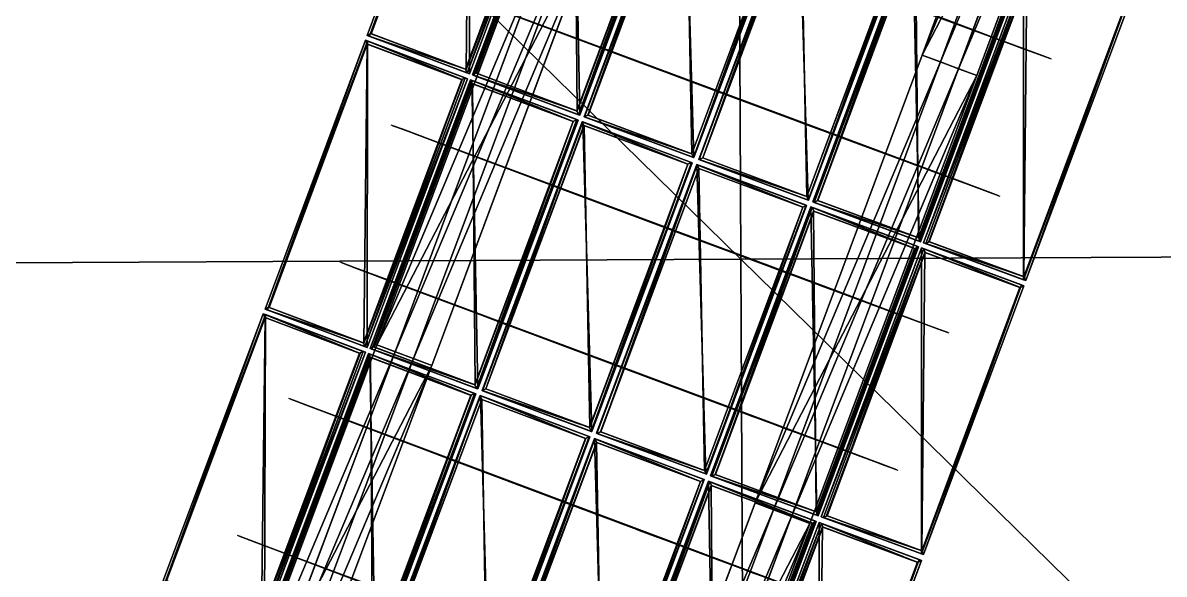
# Model space of a CAD drawing. Extents: x -372 to 678, y -263 to 741.
# Drawn here: x 281.86 to 291.61, y 263.52 to 268.23 of the extents above; entities that cross this region are included whole.
import ezdxf

# ---------------------------------------------------------------- set-up
doc = ezdxf.new("R2010")
doc.units = 0
doc.header["$LTSCALE"] = 0.0254
doc.layers.get('0').update_dxf_attribs({"linetype": 'CONTINUOUS'})
doc.layers.add('LOCATION_SNAPSHOT', color=144, linetype='CONTINUOUS')
doc.layers.add('LOCATION_TERRAIN', color=36, linetype='CONTINUOUS')

# ---------------------------------------------------------------- blocks, each defined once
blk = doc.blocks.new('LOCATION_SNAPSHOT_1')
at = {"color": 8}
mesh = blk.add_polyface(dxfattribs=at)
corners = [(-63.4904, 214.7729), (675.1158, 740.6684), (-66.0072, 737.0917), (677.6385, 218.3467)]
mesh.append_faces([[corners[k] for k in face] for face in [(0, 1, 2), (1, 0, 3)]], dxfattribs={"vtx0": -1, "color": 8})
blk = doc.blocks.new('LOCATION_TERRAIN_1')
at = {"color": 8}
mesh = blk.add_polyface(dxfattribs=at)
corners = [(287.9914, 266.2127, 4.5477), (287.9314, 278.6489, 4.8081), (275.3699, 278.5883, 4.5424)]
mesh.append_faces([[corners[k] for k in face] for face in [(0, 1, 2)]], dxfattribs={"color": 8})
mesh = blk.add_polyface(dxfattribs=at)
corners = [(300.5529, 266.2732, 5.1655), (300.4929, 278.7094, 5.3174), (287.9314, 278.6489, 4.8081)]
mesh.append_faces([[corners[k] for k in face] for face in [(0, 1, 2)]], dxfattribs={"color": 8})
mesh = blk.add_polyface(dxfattribs=at)
corners = [(300.5529, 266.2732, 5.1655), (287.9314, 278.6489, 4.8081), (287.9914, 266.2127, 4.5477)]
mesh.append_faces([[corners[k] for k in face] for face in [(0, 1, 2)]], dxfattribs={"color": 8})
mesh = blk.add_polyface(dxfattribs=at)
corners = [(287.9914, 266.2127, 4.5477), (275.3699, 278.5883, 4.5424), (275.4299, 266.1521, 4.1735)]
mesh.append_faces([[corners[k] for k in face] for face in [(0, 1, 2)]], dxfattribs={"color": 8})
mesh = blk.add_polyface(dxfattribs=at)
corners = [(300.6128, 253.837, 5.2924), (300.5529, 266.2732, 5.1655), (287.9914, 266.2127, 4.5477)]
mesh.append_faces([[corners[k] for k in face] for face in [(0, 1, 2)]], dxfattribs={"color": 8})
mesh = blk.add_polyface(dxfattribs=at)
corners = [(288.0513, 253.7765, 4.7653), (287.9914, 266.2127, 4.5477), (275.4299, 266.1521, 4.1735)]
mesh.append_faces([[corners[k] for k in face] for face in [(0, 1, 2)]], dxfattribs={"color": 8})
mesh = blk.add_polyface(dxfattribs=at)
corners = [(300.6128, 253.837, 5.2924), (287.9914, 266.2127, 4.5477), (288.0513, 253.7765, 4.7653)]
mesh.append_faces([[corners[k] for k in face] for face in [(0, 1, 2)]], dxfattribs={"color": 8})
mesh = blk.add_polyface(dxfattribs=at)
corners = [(288.0513, 253.7765, 4.7653), (275.4299, 266.1521, 4.1735), (275.4898, 253.7159, 4.3837)]
mesh.append_faces([[corners[k] for k in face] for face in [(0, 1, 2)]], dxfattribs={"color": 8})
blk = doc.blocks.new('GROUP_55')
at = {"color": 0}
for p, q in [((139.728, -4.1516, 0.1582), (135.5846, -4.1335, 0.131)), ((139.728, -4.1516, 0.6582), (135.5846, -4.1335, 0.631)), ((139.728, -4.1516, 0.6582), (135.5846, -4.1335, 0.631)), ((139.728, -4.1516, 0.1582), (135.5846, -4.1335, 0.131)), ((139.7264, -4.6516, 0.6582), (139.728, -4.1516, 0.6582)), ((139.7264, -4.6516, 0.6582), (139.728, -4.1516, 0.6582)), ((139.728, -4.1516, 0.1582), (139.7275, -4.3183, 0.1582)), ((139.728, -4.1516, 0.1582), (139.7275, -4.3183, 0.1582)), ((139.728, -4.1516, 0.6582), (139.728, -4.1516, 0.1582)), ((143.8082, -4.1608, 0.1859), (139.728, -4.1516, 0.1582)), ((143.8082, -4.1608, 0.6859), (139.728, -4.1516, 0.6582)), ((143.8082, -4.1608, 0.6859), (139.728, -4.1516, 0.6582)), ((143.8082, -4.1608, 0.1859), (139.728, -4.1516, 0.1582)), ((139.728, -4.1516, 0.6582), (139.728, -4.1516, 0.1582)), ((139.7275, -4.3183, 0.1582), (135.5837, -4.3002, 0.131)), ((139.7275, -4.3183, 0.1582), (135.5837, -4.3002, 0.131)), ((139.7275, -4.3183, 0.4082), (135.5837, -4.3002, 0.381)), ((139.7275, -4.3183, 0.4082), (135.5837, -4.3002, 0.381)), ((139.7275, -4.3183, 0.4082), (139.7269, -4.485, 0.4082)), ((139.7275, -4.3183, 0.4082), (139.7269, -4.485, 0.4082)), ((139.7275, -4.3183, 0.1582), (139.7275, -4.3183, 0.4082)), ((143.808, -4.3274, 0.1859), (139.7275, -4.3183, 0.1582)), ((143.808, -4.3274, 0.1859), (139.7275, -4.3183, 0.1582)), ((143.808, -4.3274, 0.4359), (139.7275, -4.3183, 0.4082)), ((139.7275, -4.3183, 0.1582), (139.7275, -4.3183, 0.4082)), ((143.808, -4.3274, 0.4359), (139.7275, -4.3183, 0.4082)), ((139.7269, -4.485, 0.4082), (135.5828, -4.4668, 0.381)), ((139.7269, -4.485, 0.4082), (135.5828, -4.4668, 0.381)), ((139.7269, -4.485, 0.1582), (135.5828, -4.4668, 0.131)), ((139.7269, -4.485, 0.1582), (135.5828, -4.4668, 0.131)), ((139.7269, -4.485, 0.1582), (139.7264, -4.6516, 0.1582)), ((139.7269, -4.485, 0.1582), (139.7264, -4.6516, 0.1582)), ((139.7269, -4.485, 0.4082), (139.7269, -4.485, 0.1582)), ((143.8078, -4.4941, 0.4359), (139.7269, -4.485, 0.4082)), ((143.8078, -4.4941, 0.4359), (139.7269, -4.485, 0.4082)), ((143.8078, -4.4941, 0.1859), (139.7269, -4.485, 0.1582)), ((139.7269, -4.485, 0.4082), (139.7269, -4.485, 0.1582)), ((143.8078, -4.4941, 0.1859), (139.7269, -4.485, 0.1582)), ((139.7264, -4.6516, 0.1582), (135.5819, -4.6335, 0.131)), ((139.7264, -4.6516, 0.1582), (135.5819, -4.6335, 0.131)), ((139.7264, -4.6516, 0.6582), (135.5819, -4.6335, 0.631)), ((139.7264, -4.6516, 0.6582), (135.5819, -4.6335, 0.631)), ((139.7264, -4.6516, 0.1582), (139.7264, -4.6516, 0.6582)), ((143.8076, -4.6608, 0.1859), (139.7264, -4.6516, 0.1582)), ((143.8076, -4.6608, 0.1859), (139.7264, -4.6516, 0.1582)), ((143.8076, -4.6608, 0.6859), (139.7264, -4.6516, 0.6582)), ((139.7264, -4.6516, 0.1582), (139.7264, -4.6516, 0.6582)), ((143.8076, -4.6608, 0.6859), (139.7264, -4.6516, 0.6582))]:
    blk.add_line(p, q, dxfattribs=at)
mesh = blk.add_polyface(dxfattribs=at)
corners = [(139.7264, -4.6516, 0.6582), (135.5846, -4.1335, 0.631), (135.5819, -4.6335, 0.631), (139.728, -4.1516, 0.6582)]
mesh.append_faces([[corners[k] for k in face] for face in [(0, 1, 2), (1, 0, 3)]], dxfattribs={"vtx0": -1, "color": 0})
mesh = blk.add_polyface(dxfattribs=at)
corners = [(135.5846, -4.1335, 0.131), (139.7275, -4.3183, 0.1582), (135.5837, -4.3002, 0.131), (139.728, -4.1516, 0.1582)]
mesh.append_faces([[corners[k] for k in face] for face in [(0, 1, 2), (1, 0, 3)]], dxfattribs={"vtx0": -1, "color": 0})
mesh = blk.add_polyface(dxfattribs=at)
corners = [(135.5846, -4.1335, 0.631), (139.728, -4.1516, 0.1582), (135.5846, -4.1335, 0.131), (139.728, -4.1516, 0.6582)]
mesh.append_faces([[corners[k] for k in face] for face in [(0, 1, 2), (1, 0, 3)]], dxfattribs={"vtx0": -1, "color": 0})
mesh = blk.add_polyface(dxfattribs=at)
corners = [(143.8076, -4.6608, 0.6859), (139.728, -4.1516, 0.6582), (139.7264, -4.6516, 0.6582), (143.8082, -4.1608, 0.6859)]
mesh.append_faces([[corners[k] for k in face] for face in [(0, 1, 2), (1, 0, 3)]], dxfattribs={"vtx0": -1, "color": 0})
mesh = blk.add_polyface(dxfattribs=at)
corners = [(139.728, -4.1516, 0.1582), (143.808, -4.3274, 0.1859), (139.7275, -4.3183, 0.1582), (143.8082, -4.1608, 0.1859)]
mesh.append_faces([[corners[k] for k in face] for face in [(0, 1, 2), (1, 0, 3)]], dxfattribs={"vtx0": -1, "color": 0})
mesh = blk.add_polyface(dxfattribs=at)
corners = [(139.728, -4.1516, 0.6582), (143.8082, -4.1608, 0.1859), (139.728, -4.1516, 0.1582), (143.8082, -4.1608, 0.6859)]
mesh.append_faces([[corners[k] for k in face] for face in [(0, 1, 2), (1, 0, 3)]], dxfattribs={"vtx0": -1, "color": 0})
mesh = blk.add_polyface(dxfattribs=at)
corners = [(135.5837, -4.3002, 0.381), (139.7269, -4.485, 0.4082), (135.5828, -4.4668, 0.381), (139.7275, -4.3183, 0.4082)]
mesh.append_faces([[corners[k] for k in face] for face in [(0, 1, 2), (1, 0, 3)]], dxfattribs={"vtx0": -1, "color": 0})
mesh = blk.add_polyface(dxfattribs=at)
corners = [(139.7275, -4.3183, 0.1582), (135.5837, -4.3002, 0.381), (135.5837, -4.3002, 0.131), (139.7275, -4.3183, 0.4082)]
mesh.append_faces([[corners[k] for k in face] for face in [(0, 1, 2), (1, 0, 3)]], dxfattribs={"vtx0": -1, "color": 0})
mesh = blk.add_polyface(dxfattribs=at)
corners = [(139.7275, -4.3183, 0.4082), (143.8078, -4.4941, 0.4359), (139.7269, -4.485, 0.4082), (143.808, -4.3274, 0.4359)]
mesh.append_faces([[corners[k] for k in face] for face in [(0, 1, 2), (1, 0, 3)]], dxfattribs={"vtx0": -1, "color": 0})
mesh = blk.add_polyface(dxfattribs=at)
corners = [(143.808, -4.3274, 0.1859), (139.7275, -4.3183, 0.4082), (139.7275, -4.3183, 0.1582), (143.808, -4.3274, 0.4359)]
mesh.append_faces([[corners[k] for k in face] for face in [(0, 1, 2), (1, 0, 3)]], dxfattribs={"vtx0": -1, "color": 0})
mesh = blk.add_polyface(dxfattribs=at)
corners = [(135.5828, -4.4668, 0.131), (139.7264, -4.6516, 0.1582), (135.5819, -4.6335, 0.131), (139.7269, -4.485, 0.1582)]
mesh.append_faces([[corners[k] for k in face] for face in [(0, 1, 2), (1, 0, 3)]], dxfattribs={"vtx0": -1, "color": 0})
mesh = blk.add_polyface(dxfattribs=at)
corners = [(135.5828, -4.4668, 0.381), (139.7269, -4.485, 0.1582), (135.5828, -4.4668, 0.131), (139.7269, -4.485, 0.4082)]
mesh.append_faces([[corners[k] for k in face] for face in [(0, 1, 2), (1, 0, 3)]], dxfattribs={"vtx0": -1, "color": 0})
mesh = blk.add_polyface(dxfattribs=at)
corners = [(139.7269, -4.485, 0.1582), (143.8076, -4.6608, 0.1859), (139.7264, -4.6516, 0.1582), (143.8078, -4.4941, 0.1859)]
mesh.append_faces([[corners[k] for k in face] for face in [(0, 1, 2), (1, 0, 3)]], dxfattribs={"vtx0": -1, "color": 0})
mesh = blk.add_polyface(dxfattribs=at)
corners = [(139.7269, -4.485, 0.4082), (143.8078, -4.4941, 0.1859), (139.7269, -4.485, 0.1582), (143.8078, -4.4941, 0.4359)]
mesh.append_faces([[corners[k] for k in face] for face in [(0, 1, 2), (1, 0, 3)]], dxfattribs={"vtx0": -1, "color": 0})
mesh = blk.add_polyface(dxfattribs=at)
corners = [(139.7264, -4.6516, 0.1582), (135.5819, -4.6335, 0.631), (135.5819, -4.6335, 0.131), (139.7264, -4.6516, 0.6582)]
mesh.append_faces([[corners[k] for k in face] for face in [(0, 1, 2), (1, 0, 3)]], dxfattribs={"vtx0": -1, "color": 0})
mesh = blk.add_polyface(dxfattribs=at)
corners = [(143.8076, -4.6608, 0.1859), (139.7264, -4.6516, 0.6582), (139.7264, -4.6516, 0.1582), (143.8076, -4.6608, 0.6859)]
mesh.append_faces([[corners[k] for k in face] for face in [(0, 1, 2), (1, 0, 3)]], dxfattribs={"vtx0": -1, "color": 0})
blk = doc.blocks.new('GROUP264_1')
at = {"color": 9}
blk.add_blockref('GROUP_55', (0, 0), dxfattribs=at)
blk = doc.blocks.new('GROUP263_1')
at = {"color": 0}
blk.add_blockref('GROUP264_1', (0, 0), dxfattribs=at)
blk = doc.blocks.new('GROUP_56')
at = {"color": 0}
for p, q in [((139.7663, -4.1522, 0.1582), (135.6218, -4.1341, 0.131)), ((139.7663, -4.1522, 0.6582), (135.6218, -4.1341, 0.631)), ((139.7663, -4.1522, 0.6582), (135.6218, -4.1341, 0.631)), ((139.7663, -4.1522, 0.1582), (135.6218, -4.1341, 0.131)), ((139.7646, -4.6522, 0.6582), (139.7663, -4.1522, 0.6582)), ((139.7646, -4.6522, 0.6582), (139.7663, -4.1522, 0.6582)), ((139.7663, -4.1522, 0.1582), (139.7657, -4.3189, 0.1582)), ((139.7663, -4.1522, 0.1582), (139.7657, -4.3189, 0.1582)), ((139.7663, -4.1522, 0.6582), (139.7663, -4.1522, 0.1582)), ((143.8475, -4.1614, 0.1859), (139.7663, -4.1522, 0.1582)), ((143.8475, -4.1614, 0.6859), (139.7663, -4.1522, 0.6582)), ((143.8475, -4.1614, 0.6859), (139.7663, -4.1522, 0.6582)), ((143.8475, -4.1614, 0.1859), (139.7663, -4.1522, 0.1582)), ((139.7663, -4.1522, 0.6582), (139.7663, -4.1522, 0.1582)), ((143.8469, -4.6614, 0.6859), (143.8475, -4.1614, 0.6859)), ((143.8469, -4.6614, 0.6859), (143.8475, -4.1614, 0.6859)), ((143.8475, -4.1614, 0.1859), (143.8473, -4.3281, 0.1859)), ((143.8475, -4.1614, 0.1859), (143.8473, -4.3281, 0.1859)), ((143.8475, -4.1614, 0.6859), (143.8475, -4.1614, 0.1859)), ((147.8682, -4.1619, 0.2144), (143.8475, -4.1614, 0.1859)), ((147.8682, -4.1619, 0.7144), (143.8475, -4.1614, 0.6859)), ((147.8682, -4.1619, 0.7144), (143.8475, -4.1614, 0.6859)), ((147.8682, -4.1619, 0.2144), (143.8475, -4.1614, 0.1859)), ((143.8475, -4.1614, 0.6859), (143.8475, -4.1614, 0.1859)), ((139.7657, -4.3189, 0.1582), (135.6209, -4.3008, 0.131)), ((139.7657, -4.3189, 0.1582), (135.6209, -4.3008, 0.131)), ((139.7657, -4.3189, 0.4082), (135.6209, -4.3008, 0.381)), ((139.7657, -4.3189, 0.4082), (135.6209, -4.3008, 0.381)), ((139.7657, -4.3189, 0.4082), (139.7652, -4.4856, 0.4082)), ((139.7657, -4.3189, 0.4082), (139.7652, -4.4856, 0.4082)), ((139.7657, -4.3189, 0.1582), (139.7657, -4.3189, 0.4082)), ((143.8473, -4.3281, 0.1859), (139.7657, -4.3189, 0.1582)), ((143.8473, -4.3281, 0.1859), (139.7657, -4.3189, 0.1582)), ((143.8473, -4.3281, 0.4359), (139.7657, -4.3189, 0.4082)), ((139.7657, -4.3189, 0.1582), (139.7657, -4.3189, 0.4082)), ((143.8473, -4.3281, 0.4359), (139.7657, -4.3189, 0.4082)), ((143.8473, -4.3281, 0.4359), (143.8471, -4.4947, 0.4359)), ((143.8473, -4.3281, 0.4359), (143.8471, -4.4947, 0.4359)), ((143.8473, -4.3281, 0.1859), (143.8473, -4.3281, 0.4359)), ((147.8684, -4.3285, 0.2144), (143.8473, -4.3281, 0.1859)), ((147.8684, -4.3285, 0.2144), (143.8473, -4.3281, 0.1859)), ((147.8684, -4.3285, 0.4644), (143.8473, -4.3281, 0.4359)), ((143.8473, -4.3281, 0.1859), (143.8473, -4.3281, 0.4359)), ((147.8684, -4.3285, 0.4644), (143.8473, -4.3281, 0.4359)), ((139.7652, -4.4856, 0.4082), (135.6199, -4.4675, 0.381)), ((139.7652, -4.4856, 0.4082), (135.6199, -4.4675, 0.381)), ((139.7652, -4.4856, 0.1582), (135.6199, -4.4675, 0.131)), ((139.7652, -4.4856, 0.1582), (135.6199, -4.4675, 0.131)), ((139.7652, -4.4856, 0.1582), (139.7646, -4.6522, 0.1582)), ((139.7652, -4.4856, 0.1582), (139.7646, -4.6522, 0.1582)), ((139.7652, -4.4856, 0.4082), (139.7652, -4.4856, 0.1582)), ((143.8471, -4.4947, 0.4359), (139.7652, -4.4856, 0.4082)), ((143.8471, -4.4947, 0.4359), (139.7652, -4.4856, 0.4082)), ((143.8471, -4.4947, 0.1859), (139.7652, -4.4856, 0.1582)), ((139.7652, -4.4856, 0.4082), (139.7652, -4.4856, 0.1582)), ((143.8471, -4.4947, 0.1859), (139.7652, -4.4856, 0.1582)), ((143.8471, -4.4947, 0.1859), (143.8469, -4.6614, 0.1859)), ((143.8471, -4.4947, 0.1859), (143.8469, -4.6614, 0.1859)), ((143.8471, -4.4947, 0.4359), (143.8471, -4.4947, 0.1859)), ((147.8685, -4.4952, 0.4644), (143.8471, -4.4947, 0.4359)), ((147.8685, -4.4952, 0.4644), (143.8471, -4.4947, 0.4359)), ((147.8685, -4.4952, 0.2144), (143.8471, -4.4947, 0.1859)), ((143.8471, -4.4947, 0.4359), (143.8471, -4.4947, 0.1859)), ((147.8685, -4.4952, 0.2144), (143.8471, -4.4947, 0.1859)), ((139.7646, -4.6522, 0.1582), (135.619, -4.6341, 0.131)), ((139.7646, -4.6522, 0.1582), (135.619, -4.6341, 0.131)), ((139.7646, -4.6522, 0.6582), (135.619, -4.6341, 0.631)), ((139.7646, -4.6522, 0.6582), (135.619, -4.6341, 0.631)), ((139.7646, -4.6522, 0.1582), (139.7646, -4.6522, 0.6582)), ((143.8469, -4.6614, 0.1859), (139.7646, -4.6522, 0.1582)), ((143.8469, -4.6614, 0.1859), (139.7646, -4.6522, 0.1582)), ((143.8469, -4.6614, 0.6859), (139.7646, -4.6522, 0.6582)), ((139.7646, -4.6522, 0.1582), (139.7646, -4.6522, 0.6582)), ((143.8469, -4.6614, 0.6859), (139.7646, -4.6522, 0.6582)), ((143.8469, -4.6614, 0.1859), (143.8469, -4.6614, 0.6859)), ((147.8687, -4.6619, 0.2144), (143.8469, -4.6614, 0.1859)), ((147.8687, -4.6619, 0.2144), (143.8469, -4.6614, 0.1859)), ((147.8687, -4.6619, 0.7144), (143.8469, -4.6614, 0.6859)), ((143.8469, -4.6614, 0.1859), (143.8469, -4.6614, 0.6859)), ((147.8687, -4.6619, 0.7144), (143.8469, -4.6614, 0.6859))]:
    blk.add_line(p, q, dxfattribs=at)
mesh = blk.add_polyface(dxfattribs=at)
corners = [(139.7646, -4.6522, 0.6582), (135.6218, -4.1341, 0.631), (135.619, -4.6341, 0.631), (139.7663, -4.1522, 0.6582)]
mesh.append_faces([[corners[k] for k in face] for face in [(0, 1, 2), (1, 0, 3)]], dxfattribs={"vtx0": -1, "color": 0})
mesh = blk.add_polyface(dxfattribs=at)
corners = [(135.6218, -4.1341, 0.131), (139.7657, -4.3189, 0.1582), (135.6209, -4.3008, 0.131), (139.7663, -4.1522, 0.1582)]
mesh.append_faces([[corners[k] for k in face] for face in [(0, 1, 2), (1, 0, 3)]], dxfattribs={"vtx0": -1, "color": 0})
mesh = blk.add_polyface(dxfattribs=at)
corners = [(135.6218, -4.1341, 0.631), (139.7663, -4.1522, 0.1582), (135.6218, -4.1341, 0.131), (139.7663, -4.1522, 0.6582)]
mesh.append_faces([[corners[k] for k in face] for face in [(0, 1, 2), (1, 0, 3)]], dxfattribs={"vtx0": -1, "color": 0})
mesh = blk.add_polyface(dxfattribs=at)
corners = [(143.8469, -4.6614, 0.6859), (139.7663, -4.1522, 0.6582), (139.7646, -4.6522, 0.6582), (143.8475, -4.1614, 0.6859)]
mesh.append_faces([[corners[k] for k in face] for face in [(0, 1, 2), (1, 0, 3)]], dxfattribs={"vtx0": -1, "color": 0})
mesh = blk.add_polyface(dxfattribs=at)
corners = [(139.7663, -4.1522, 0.1582), (143.8473, -4.3281, 0.1859), (139.7657, -4.3189, 0.1582), (143.8475, -4.1614, 0.1859)]
mesh.append_faces([[corners[k] for k in face] for face in [(0, 1, 2), (1, 0, 3)]], dxfattribs={"vtx0": -1, "color": 0})
mesh = blk.add_polyface(dxfattribs=at)
corners = [(139.7663, -4.1522, 0.6582), (143.8475, -4.1614, 0.1859), (139.7663, -4.1522, 0.1582), (143.8475, -4.1614, 0.6859)]
mesh.append_faces([[corners[k] for k in face] for face in [(0, 1, 2), (1, 0, 3)]], dxfattribs={"vtx0": -1, "color": 0})
mesh = blk.add_polyface(dxfattribs=at)
corners = [(147.8687, -4.6619, 0.7144), (143.8475, -4.1614, 0.6859), (143.8469, -4.6614, 0.6859), (147.8682, -4.1619, 0.7144)]
mesh.append_faces([[corners[k] for k in face] for face in [(0, 1, 2), (1, 0, 3)]], dxfattribs={"vtx0": -1, "color": 0})
mesh = blk.add_polyface(dxfattribs=at)
corners = [(143.8475, -4.1614, 0.1859), (147.8684, -4.3285, 0.2144), (143.8473, -4.3281, 0.1859), (147.8682, -4.1619, 0.2144)]
mesh.append_faces([[corners[k] for k in face] for face in [(0, 1, 2), (1, 0, 3)]], dxfattribs={"vtx0": -1, "color": 0})
mesh = blk.add_polyface(dxfattribs=at)
corners = [(143.8475, -4.1614, 0.6859), (147.8682, -4.1619, 0.2144), (143.8475, -4.1614, 0.1859), (147.8682, -4.1619, 0.7144)]
mesh.append_faces([[corners[k] for k in face] for face in [(0, 1, 2), (1, 0, 3)]], dxfattribs={"vtx0": -1, "color": 0})
mesh = blk.add_polyface(dxfattribs=at)
corners = [(135.6209, -4.3008, 0.381), (139.7652, -4.4856, 0.4082), (135.6199, -4.4675, 0.381), (139.7657, -4.3189, 0.4082)]
mesh.append_faces([[corners[k] for k in face] for face in [(0, 1, 2), (1, 0, 3)]], dxfattribs={"vtx0": -1, "color": 0})
mesh = blk.add_polyface(dxfattribs=at)
corners = [(139.7657, -4.3189, 0.1582), (135.6209, -4.3008, 0.381), (135.6209, -4.3008, 0.131), (139.7657, -4.3189, 0.4082)]
mesh.append_faces([[corners[k] for k in face] for face in [(0, 1, 2), (1, 0, 3)]], dxfattribs={"vtx0": -1, "color": 0})
mesh = blk.add_polyface(dxfattribs=at)
corners = [(139.7657, -4.3189, 0.4082), (143.8471, -4.4947, 0.4359), (139.7652, -4.4856, 0.4082), (143.8473, -4.3281, 0.4359)]
mesh.append_faces([[corners[k] for k in face] for face in [(0, 1, 2), (1, 0, 3)]], dxfattribs={"vtx0": -1, "color": 0})
mesh = blk.add_polyface(dxfattribs=at)
corners = [(143.8473, -4.3281, 0.1859), (139.7657, -4.3189, 0.4082), (139.7657, -4.3189, 0.1582), (143.8473, -4.3281, 0.4359)]
mesh.append_faces([[corners[k] for k in face] for face in [(0, 1, 2), (1, 0, 3)]], dxfattribs={"vtx0": -1, "color": 0})
mesh = blk.add_polyface(dxfattribs=at)
corners = [(143.8473, -4.3281, 0.4359), (147.8685, -4.4952, 0.4644), (143.8471, -4.4947, 0.4359), (147.8684, -4.3285, 0.4644)]
mesh.append_faces([[corners[k] for k in face] for face in [(0, 1, 2), (1, 0, 3)]], dxfattribs={"vtx0": -1, "color": 0})
mesh = blk.add_polyface(dxfattribs=at)
corners = [(147.8684, -4.3285, 0.2144), (143.8473, -4.3281, 0.4359), (143.8473, -4.3281, 0.1859), (147.8684, -4.3285, 0.4644)]
mesh.append_faces([[corners[k] for k in face] for face in [(0, 1, 2), (1, 0, 3)]], dxfattribs={"vtx0": -1, "color": 0})
mesh = blk.add_polyface(dxfattribs=at)
corners = [(135.6199, -4.4675, 0.131), (139.7646, -4.6522, 0.1582), (135.619, -4.6341, 0.131), (139.7652, -4.4856, 0.1582)]
mesh.append_faces([[corners[k] for k in face] for face in [(0, 1, 2), (1, 0, 3)]], dxfattribs={"vtx0": -1, "color": 0})
mesh = blk.add_polyface(dxfattribs=at)
corners = [(135.6199, -4.4675, 0.381), (139.7652, -4.4856, 0.1582), (135.6199, -4.4675, 0.131), (139.7652, -4.4856, 0.4082)]
mesh.append_faces([[corners[k] for k in face] for face in [(0, 1, 2), (1, 0, 3)]], dxfattribs={"vtx0": -1, "color": 0})
mesh = blk.add_polyface(dxfattribs=at)
corners = [(139.7652, -4.4856, 0.1582), (143.8469, -4.6614, 0.1859), (139.7646, -4.6522, 0.1582), (143.8471, -4.4947, 0.1859)]
mesh.append_faces([[corners[k] for k in face] for face in [(0, 1, 2), (1, 0, 3)]], dxfattribs={"vtx0": -1, "color": 0})
mesh = blk.add_polyface(dxfattribs=at)
corners = [(139.7652, -4.4856, 0.4082), (143.8471, -4.4947, 0.1859), (139.7652, -4.4856, 0.1582), (143.8471, -4.4947, 0.4359)]
mesh.append_faces([[corners[k] for k in face] for face in [(0, 1, 2), (1, 0, 3)]], dxfattribs={"vtx0": -1, "color": 0})
mesh = blk.add_polyface(dxfattribs=at)
corners = [(143.8471, -4.4947, 0.1859), (147.8687, -4.6619, 0.2144), (143.8469, -4.6614, 0.1859), (147.8685, -4.4952, 0.2144)]
mesh.append_faces([[corners[k] for k in face] for face in [(0, 1, 2), (1, 0, 3)]], dxfattribs={"vtx0": -1, "color": 0})
mesh = blk.add_polyface(dxfattribs=at)
corners = [(143.8471, -4.4947, 0.4359), (147.8685, -4.4952, 0.2144), (143.8471, -4.4947, 0.1859), (147.8685, -4.4952, 0.4644)]
mesh.append_faces([[corners[k] for k in face] for face in [(0, 1, 2), (1, 0, 3)]], dxfattribs={"vtx0": -1, "color": 0})
mesh = blk.add_polyface(dxfattribs=at)
corners = [(139.7646, -4.6522, 0.1582), (135.619, -4.6341, 0.631), (135.619, -4.6341, 0.131), (139.7646, -4.6522, 0.6582)]
mesh.append_faces([[corners[k] for k in face] for face in [(0, 1, 2), (1, 0, 3)]], dxfattribs={"vtx0": -1, "color": 0})
mesh = blk.add_polyface(dxfattribs=at)
corners = [(143.8469, -4.6614, 0.1859), (139.7646, -4.6522, 0.6582), (139.7646, -4.6522, 0.1582), (143.8469, -4.6614, 0.6859)]
mesh.append_faces([[corners[k] for k in face] for face in [(0, 1, 2), (1, 0, 3)]], dxfattribs={"vtx0": -1, "color": 0})
mesh = blk.add_polyface(dxfattribs=at)
corners = [(147.8687, -4.6619, 0.2144), (143.8469, -4.6614, 0.6859), (143.8469, -4.6614, 0.1859), (147.8687, -4.6619, 0.7144)]
mesh.append_faces([[corners[k] for k in face] for face in [(0, 1, 2), (1, 0, 3)]], dxfattribs={"vtx0": -1, "color": 0})
blk = doc.blocks.new('GROUP265_1')
at = {"color": 9}
blk.add_blockref('GROUP_56', (0, 0), dxfattribs=at)
blk = doc.blocks.new('GROUP264_2')
at = {"color": 0}
blk.add_blockref('GROUP265_1', (0, 0), dxfattribs=at)
blk = doc.blocks.new('SOLAR_PANEL_1')
at = {"color": 0}
for p, q in [((0, 0.025), (0, 2.475)), ((0, 2.475), (1, 2.475)), ((0, 2.475), (1, 2.475)), ((0, 2.475), (0, 2.475, 0.05)), ((0, 2.475, 0.05), (1, 2.475, 0.05)), ((0, 0.025), (0, 2.475)), ((0, 0.025, 0.05), (0, 2.475, 0.05)), ((0, 2.475), (0, 2.475, 0.05)), ((0, 2.475, 0.05), (1, 2.475, 0.05)), ((0, 0.025, 0.05), (0, 2.475, 0.05)), ((0.975, 2.45, 0.05), (0.025, 2.45, 0.05)), ((0.025, 2.45, 0.05), (0.025, 0.05, 0.05)), ((0.975, 2.45, 0.05), (0.025, 2.45, 0.05)), ((0.025, 2.45, 0.05), (0.025, 2.45, 0.04)), ((0.975, 2.45, 0.04), (0.025, 2.45, 0.04)), ((0.025, 2.45, 0.05), (0.025, 0.05, 0.05)), ((0.025, 2.45, 0.04), (0.025, 0.05, 0.04)), ((0.025, 2.45, 0.05), (0.025, 2.45, 0.04)), ((0.025, 2.45, 0.04), (0.025, 0.05, 0.04)), ((0.975, 2.45, 0.04), (0.025, 2.45, 0.04)), ((0.975, 0.05, 0.05), (0.975, 2.45, 0.05)), ((0.975, 2.45, 0.05), (0.975, 2.45, 0.04)), ((0.975, 0.05, 0.05), (0.975, 2.45, 0.05)), ((0.975, 2.45, 0.05), (0.975, 2.45, 0.04)), ((0.975, 0.05, 0.04), (0.975, 2.45, 0.04)), ((0.975, 0.05, 0.04), (0.975, 2.45, 0.04)), ((1, 2.475), (1, 0.025)), ((1, 2.475), (1, 0.025)), ((1, 2.475), (1, 2.475, 0.05)), ((1, 2.475, 0.05), (1, 0.025, 0.05)), ((1, 2.475), (1, 2.475, 0.05)), ((1, 2.475, 0.05), (1, 0.025, 0.05)), ((1, 0.025), (0, 0.025)), ((0, 0.025), (0, 0.025, 0.05)), ((1, 0.025), (0, 0.025)), ((1, 0.025, 0.05), (0, 0.025, 0.05)), ((0, 0.025), (0, 0.025, 0.05)), ((1, 0.025, 0.05), (0, 0.025, 0.05)), ((0.025, 0.05, 0.05), (0.975, 0.05, 0.05)), ((0.025, 0.05, 0.05), (0.025, 0.05, 0.04)), ((0.025, 0.05, 0.05), (0.975, 0.05, 0.05)), ((0.025, 0.05, 0.04), (0.975, 0.05, 0.04)), ((0.025, 0.05, 0.05), (0.025, 0.05, 0.04)), ((0.025, 0.05, 0.04), (0.975, 0.05, 0.04)), ((0.975, 0.05, 0.05), (0.975, 0.05, 0.04)), ((0.975, 0.05, 0.05), (0.975, 0.05, 0.04)), ((1, 0.025), (1, 0.025, 0.05)), ((1, 0.025), (1, 0.025, 0.05))]:
    blk.add_line(p, q, dxfattribs=at)
mesh = blk.add_polyface(dxfattribs=at)
corners = [(0, 2.475), (1, 0.025), (0, 0.025), (1, 2.475)]
mesh.append_faces([[corners[k] for k in face] for face in [(0, 1, 2), (1, 0, 3)]], dxfattribs={"vtx0": -1, "color": 0})
mesh = blk.add_polyface(dxfattribs=at)
corners = [(0, 2.475, 0.05), (1, 2.475), (0, 2.475), (1, 2.475, 0.05)]
mesh.append_faces([[corners[k] for k in face] for face in [(0, 1, 2), (1, 0, 3)]], dxfattribs={"vtx0": -1, "color": 0})
mesh = blk.add_polyface(dxfattribs=at)
corners = [(0, 2.475, 0.05), (0, 0.025), (0, 0.025, 0.05), (0, 2.475)]
mesh.append_faces([[corners[k] for k in face] for face in [(0, 1, 2), (1, 0, 3)]], dxfattribs={"vtx0": -1, "color": 0})
mesh = blk.add_polyface(dxfattribs=at)
corners = [(0, 0.025, 0.05), (0.025, 0.05, 0.05), (0, 2.475, 0.05), (1, 0.025, 0.05), (0.975, 0.05, 0.05), (0.975, 2.45, 0.05), (0.025, 2.45, 0.05), (1, 2.475, 0.05)]
mesh.append_faces([[corners[k] for k in face] for face in [(0, 1, 2), (1, 3, 4), (4, 3, 5), (2, 6, 7), (6, 2, 1), (7, 5, 3)]], dxfattribs={"vtx0": -1, "vtx1": -1, "color": 0})
mesh.append_faces([[corners[k] for k in face] for face in [(1, 0, 3), (7, 6, 5)]], dxfattribs={"vtx0": -1, "vtx2": -1, "color": 0})
mesh = blk.add_polyface(dxfattribs=at)
corners = [(0.975, 2.45, 0.05), (0.025, 2.45, 0.04), (0.975, 2.45, 0.04), (0.025, 2.45, 0.05)]
mesh.append_faces([[corners[k] for k in face] for face in [(0, 1, 2), (1, 0, 3)]], dxfattribs={"vtx0": -1, "color": 0})
mesh = blk.add_polyface(dxfattribs=at)
corners = [(0.025, 2.45, 0.04), (0.025, 0.05, 0.05), (0.025, 0.05, 0.04), (0.025, 2.45, 0.05)]
mesh.append_faces([[corners[k] for k in face] for face in [(0, 1, 2), (1, 0, 3)]], dxfattribs={"vtx0": -1, "color": 0})
at = {"color": 153}
mesh = blk.add_polyface(dxfattribs=at)
corners = [(0.975, 0.05, 0.04), (0.025, 2.45, 0.04), (0.025, 0.05, 0.04), (0.975, 2.45, 0.04)]
mesh.append_faces([[corners[k] for k in face] for face in [(0, 1, 2), (1, 0, 3)]], dxfattribs={"vtx0": -1, "color": 153})
at = {"color": 0}
mesh = blk.add_polyface(dxfattribs=at)
corners = [(0.975, 2.45, 0.05), (0.975, 0.05, 0.04), (0.975, 0.05, 0.05), (0.975, 2.45, 0.04)]
mesh.append_faces([[corners[k] for k in face] for face in [(0, 1, 2), (1, 0, 3)]], dxfattribs={"vtx0": -1, "color": 0})
mesh = blk.add_polyface(dxfattribs=at)
corners = [(1, 2.475), (1, 0.025, 0.05), (1, 0.025), (1, 2.475, 0.05)]
mesh.append_faces([[corners[k] for k in face] for face in [(0, 1, 2), (1, 0, 3)]], dxfattribs={"vtx0": -1, "color": 0})
mesh = blk.add_polyface(dxfattribs=at)
corners = [(1, 0.025), (0, 0.025, 0.05), (0, 0.025), (1, 0.025, 0.05)]
mesh.append_faces([[corners[k] for k in face] for face in [(0, 1, 2), (1, 0, 3)]], dxfattribs={"vtx0": -1, "color": 0})
mesh = blk.add_polyface(dxfattribs=at)
corners = [(0.025, 0.05, 0.04), (0.975, 0.05, 0.05), (0.975, 0.05, 0.04), (0.025, 0.05, 0.05)]
mesh.append_faces([[corners[k] for k in face] for face in [(0, 1, 2), (1, 0, 3)]], dxfattribs={"vtx0": -1, "color": 0})
blk = doc.blocks.new('SOLAR_PANEL_STRUCTURE')
at = {"color": 0}
for p, q in [((5.0137, 0, -0.0089), (2.9803, 0, -0.0089)), ((2.9803, 0, 0.0311), (3.4565, 0, 0.0311)), ((3.4565, 0, 0.0311), (2.9803, 0, 0.716)), ((3.021, 0, 0.7275), (3.4958, 0, 0.0447)), ((3.4958, 0, 0.0447), (3.9705, 0, 0.6472)), ((4.0088, 0, 0.6311), (3.536, 0, 0.0311)), ((3.536, 0, 0.0311), (4.4568, 0, 0.0311)), ((4.4568, 0, 0.0311), (4.0088, 0, 0.6311)), ((4.0593, 0, 0.6304), (4.5005, 0, 0.0393)), ((4.5005, 0, 0.0393), (4.9642, 0, 0.3962)), ((4.5554, 0, 0.0311), (4.9889, 0, 0.0311)), ((4.9889, 0, 0.3647), (4.5554, 0, 0.0311)), ((4.9889, 0, 0.0311), (4.9889, 0, 0.3647)), ((5.4167, 0, 0.2003), (5.0137, 0, -0.0089)), ((5.0289, 0, 0.3744), (5.0289, 0, 0.044)), ((5.0289, 0, 0.044), (5.3701, 0, 0.2212)), ((5.4963, 0, 0.1646), (5.5126, 0, 0.2011))]:
    blk.add_line(p, q, dxfattribs=at)
at = {"color": 0, "extrusion": (4.81162e-16, 1, -7.04887e-16)}
blk.add_arc((-2.9803, -5.3738), 6.1449, 90, 114.4293, dxfattribs=at)
at = {"color": 0}
mesh = blk.add_polyface(dxfattribs=at)
corners = [(4.4568, 0, 0.0311), (4.5554, 0, 0.0311), (3.536, 0, 0.0311), (4.5005, 0, 0.0393), (4.9889, 0, 0.3647), (4.9642, 0, 0.3962), (5.0289, 0, 0.3744), (4.0088, 0, 0.6311), (4.0593, 0, 0.6304), (3.4958, 0, 0.0447), (3.9705, 0, 0.6472), (3.4565, 0, 0.0311), (2.9803, 0, 0.716), (3.021, 0, 0.7275), (2.9803, 0, 0.7711), (5.0137, 0, -0.0089), (5.0289, 0, 0.044), (5.4167, 0, 0.2003), (4.9889, 0, 0.0311), (2.9803, 0, -0.0089), (5.3701, 0, 0.2212), (5.5126, 0, 0.2011), (5.0155, 0, 0.4243), (4.0126, 0, 0.6838), (5.4963, 0, 0.1646), (2.9803, 0, 0.0311)]
mesh.append_faces([[corners[k] for k in face] for face in [(0, 1, 2), (1, 3, 4), (7, 3, 0), (3, 7, 8), (9, 12, 13), (15, 16, 17), (18, 2, 1), (21, 20, 22), (22, 8, 23), (23, 13, 14), (4, 16, 18), (16, 4, 6)]], dxfattribs={"vtx0": -1, "vtx1": -1, "color": 0})
mesh.append_faces([[corners[k] for k in face] for face in [(1, 0, 3), (4, 5, 6), (11, 9, 2), (16, 15, 18), (18, 19, 11), (18, 11, 2), (17, 20, 21), (22, 6, 5), (23, 8, 7), (23, 7, 10)]], dxfattribs={"vtx0": -1, "vtx1": -1, "vtx2": -1, "color": 0})
mesh.append_faces([[corners[k] for k in face] for face in [(4, 3, 5), (9, 7, 2), (7, 9, 10), (9, 11, 12), (13, 12, 14), (18, 15, 19), (17, 16, 20), (22, 20, 6), (22, 5, 8), (23, 10, 13)]], dxfattribs={"vtx0": -1, "vtx2": -1, "color": 0})
mesh.append_faces([[corners[k] for k in face] for face in [(25, 11, 19)]], dxfattribs={"vtx1": -1, "color": 0})
mesh.append_faces([[corners[k] for k in face] for face in [(21, 24, 17)]], dxfattribs={"vtx2": -1, "color": 0})
blk = doc.blocks.new('GROUP0_4')
at = {"color": 0, "extrusion": (-0.411361, -5.15876e-17, 0.911472), "rotation": 90.00000000000011}
blk.add_blockref('SOLAR_PANEL_1', (1.25, -4.205, 2.1818), dxfattribs=at)
at = {"color": 0, "extrusion": (-0.251634, -1.95439e-17, 0.967823), "rotation": 90.00000000000001}
blk.add_blockref('SOLAR_PANEL_1', (1.25, -3.4844, 1.6133), dxfattribs=at)
at = {"color": 0, "extrusion": (-0.084688, 3.20437e-17, 0.996408), "rotation": 90.00000000000004}
blk.add_blockref('SOLAR_PANEL_1', (1.25, -2.6781, 1.1745), dxfattribs=at)
at = {"color": 0, "extrusion": (0.084688, -2.46519e-32, 0.996408), "rotation": 270.0000000000001}
blk.add_blockref('SOLAR_PANEL_1', (-1.25, 1.8093, 0.8781), dxfattribs=at)
at = {"color": 0, "extrusion": (0.251634, -1.95439e-17, 0.967823), "rotation": 270}
blk.add_blockref('SOLAR_PANEL_1', (-1.25, 0.903, 0.7326), dxfattribs=at)
at = {"color": 0, "extrusion": (0.411361, -1.95439e-17, 0.911472), "rotation": 270}
blk.add_blockref('SOLAR_PANEL_1', (-1.25, -0.0149, 0.7421), dxfattribs=at)
at = {"color": 9, "rotation": 180}
for p in [(1.2303, 0.625, 0.2589), (1.2303, -0.625, 0.2589)]:
    blk.add_blockref('SOLAR_PANEL_STRUCTURE', p, dxfattribs=at)
at = {"color": 9}
for p in [(-4.7303, 0.625, 0.2589), (-4.7303, -0.625, 0.2589)]:
    blk.add_blockref('SOLAR_PANEL_STRUCTURE', p, dxfattribs=at)
blk = doc.blocks.new('GROUP265_2')
at = {"color": 0, "extrusion": (-0.002394, -0.006429, 0.999976), "rotation": 159.5798984418827}
blk.add_blockref('GROUP0_4', (286.4444, 268.9457, 15.8383), dxfattribs=at)
at = {"color": 0, "extrusion": (-0.002372, -0.006361, 0.999977), "rotation": 159.5465821580425}
blk.add_blockref('GROUP0_4', (285.5725, 266.6066, 15.8626), dxfattribs=at)
at = {"color": 0, "extrusion": (-0.002304, -0.006143, 0.999978), "rotation": 159.4404021396473}
blk.add_blockref('GROUP0_4', (284.6971, 264.2663, 15.94), dxfattribs=at)

msp = doc.modelspace()

# ---------------------------------------------------------------- block references
at = {"color": 0}
for name, p, rotation in [('GROUP263_1', (232.477, 135.8873, 17.8195), 69.68402965407222), ('GROUP264_2', (235.6916, 134.5029, 17.8195), 69.68348705942535)]:
    msp.add_blockref(name, p, dxfattribs=dict(at, rotation=rotation))
msp.add_blockref('GROUP265_2', (0, 0), dxfattribs=at)
at = {"layer": 'LOCATION_SNAPSHOT', "color": 0}
msp.add_blockref('LOCATION_SNAPSHOT_1', (0, 0), dxfattribs=at)
at = {"layer": 'LOCATION_TERRAIN', "color": 0}
msp.add_blockref('LOCATION_TERRAIN_1', (0, 0), dxfattribs=at)

doc.saveas('drawing.dxf')
